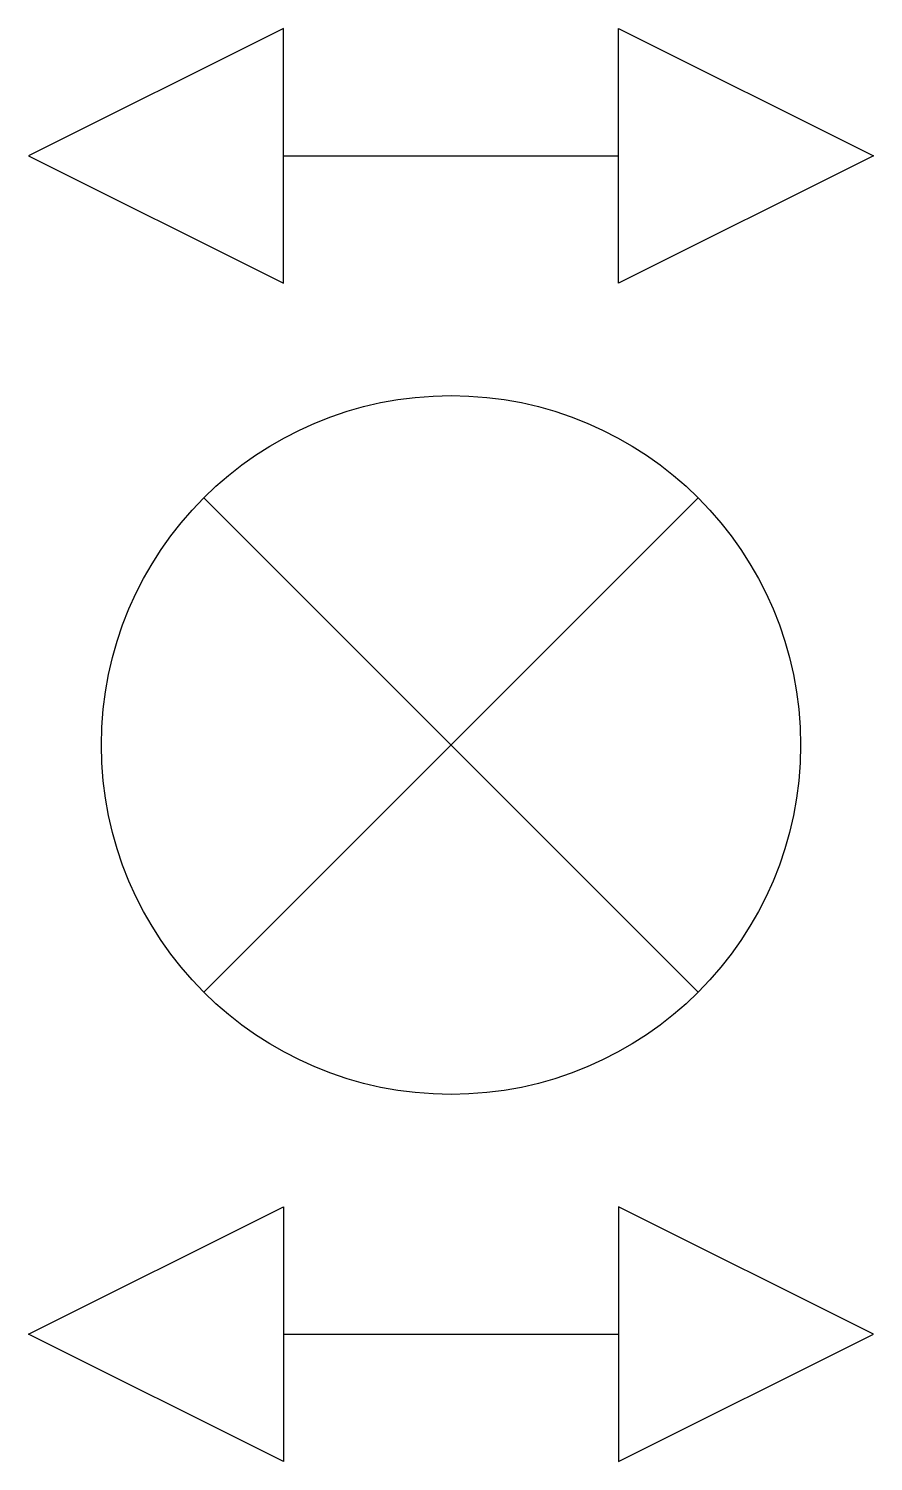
# Model space of a CAD drawing. Extents: x -0.088 to 0.088, y -0.149 to 0.149.
import ezdxf

# ---------------------------------------------------------------- set-up
doc = ezdxf.new("R2010")
doc.units = 0
doc.header["$MEASUREMENT"] = 0
doc.layers.get('0').update_dxf_attribs({"linetype": 'CONTINUOUS'})

msp = doc.modelspace()

# ---------------------------------------------------------------- linework, layer by layer
at = {"linetype": 'Continuous'}
for p, q in [((-0.03497, 0.12292), (0.03497, 0.12292)), ((-0.03497, -0.12292), (0.03497, -0.12292))]:
    msp.add_line(p, q, dxfattribs=at)
for p, q in [((0.05156, 0.05156), (-0.05156, -0.05156)), ((0.05156, -0.05156), (-0.05156, 0.05156))]:
    msp.add_line(p, q)
for points in [[(-0.0881, 0.12292), (-0.03497, 0.09635), (-0.03497, 0.14948)], [(0.0881, 0.12292), (0.03497, 0.09635), (0.03497, 0.14948)], [(-0.0881, -0.12292), (-0.03497, -0.09635), (-0.03497, -0.14948)], [(0.0881, -0.12292), (0.03497, -0.09635), (0.03497, -0.14948)]]:
    msp.add_lwpolyline(points, close=True)
msp.add_circle((0, 0), 0.07292)
for points in [[(-0.03497, 0.14948), (-0.0881, 0.12292), (-0.03497, 0.09635), (-0.03497, 0.14948)], [(0.03497, 0.14948), (0.0881, 0.12292), (0.03497, 0.09635), (0.03497, 0.14948)], [(-0.03497, -0.14948), (-0.0881, -0.12292), (-0.03497, -0.09635), (-0.03497, -0.14948)], [(0.03497, -0.14948), (0.0881, -0.12292), (0.03497, -0.09635), (0.03497, -0.14948)]]:
    msp.add_solid(points)

doc.saveas('drawing.dxf')
